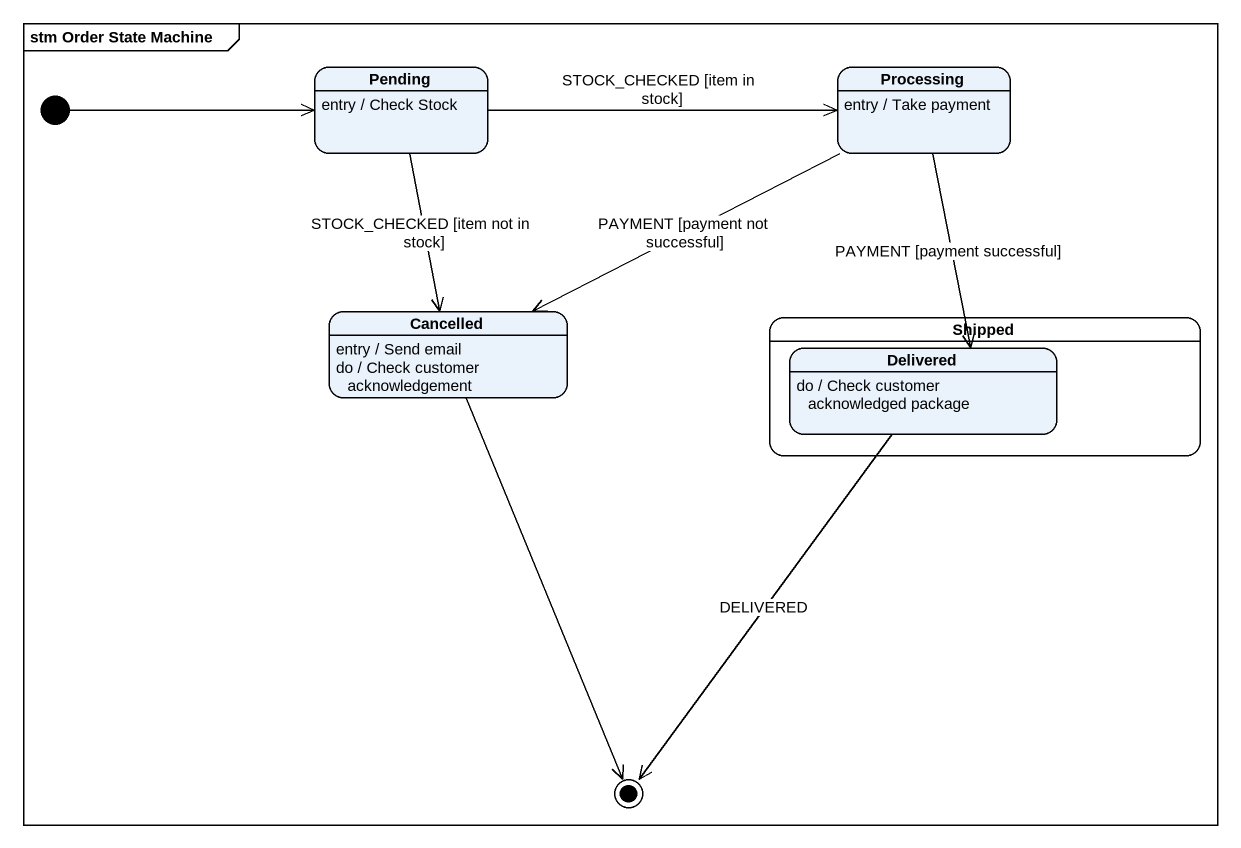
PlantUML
@startuml
mainframe stm Order State Machine
hide empty description
state Pending
Pending : entry / Check Stock
state Processing
Processing : entry / Take payment
state Cancelled
Cancelled : entry / Send email
Cancelled : do / Check customer acknowledgement
state Shipped {
  state Delivered
  Delivered : do / Check customer acknowledged package
}
state final1 <<end>>
[*] -right-> Pending
Pending -right-> Processing : STOCK_CHECKED [item in stock]
Pending --> Cancelled : STOCK_CHECKED [item not in stock]
Processing -left-> Cancelled : PAYMENT [payment not successful]
Processing --> Delivered : PAYMENT [payment successful]
Cancelled --> final1
Delivered --> final1 : DELIVERED
@enduml
